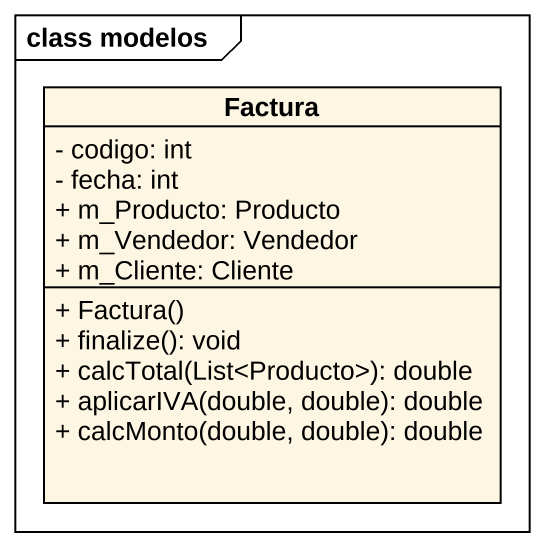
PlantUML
@startuml
mainframe class modelos
hide circle
hide empty members
skinparam classAttributeIconSize 0
class Factura {
  - codigo: int
  - fecha: int
  + m_Producto: Producto
  + m_Vendedor: Vendedor
  + m_Cliente: Cliente
  + Factura()
  + finalize(): void
  + calcTotal(List<Producto>): double
  + aplicarIVA(double, double): double
  + calcMonto(double, double): double
}
@enduml
